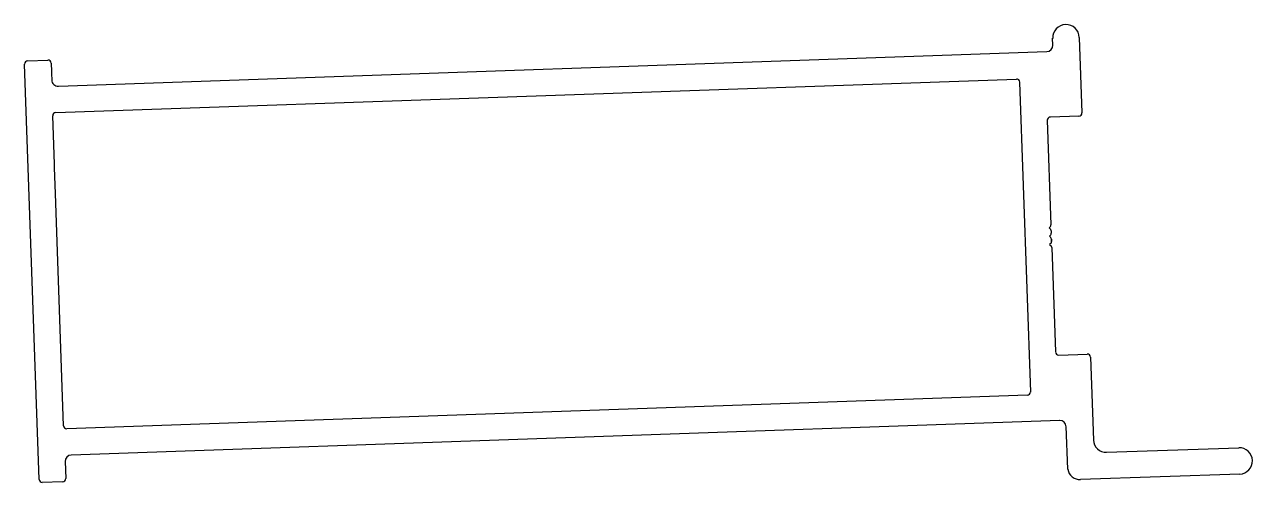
# Model space of a CAD drawing. Extents: x -69 to 79, y 10 to 65.
import ezdxf

# ---------------------------------------------------------------- set-up
doc = ezdxf.new("R2010")
doc.units = 0
doc.layers.add('1', color=7, linetype='CONTINUOUS')

msp = doc.modelspace()

# ---------------------------------------------------------------- linework, layer by layer
at = {"layer": '1', "linetype": 'CONTINUOUS'}
for p, q in [((57.93, 63.56), (58.25, 54.49)), ((54.75, 62.64), (54.72, 63.45)), ((-68.67, 60.74), (-66.22, 60.83)), ((-64.97, 57.69), (54.02, 61.85)), ((-67.29, 10.34), (-69.04, 60.35)), ((-65.83, 60.46), (-65.79, 59.44)), ((-65.79, 59.44), (-65.78, 58.94)), ((-65.78, 58.94), (-65.77, 58.68)), ((-65.77, 58.68), (-65.76, 58.56)), ((-65.76, 58.56), (-65.76, 58.49)), ((-65.76, 58.49), (-65.76, 58.46)), ((-65.76, 58.46), (-65.76, 58.44)), ((-65.76, 58.44), (-65.76, 58.43)), ((-65.27, 54.51), (50.35, 58.54)), ((50.75, 58.18), (52.05, 20.86)), ((-65.44, 48.28), (-65.64, 54.11)), ((54.08, 53.58), (54.52, 40.98)), ((57.88, 54.09), (54.45, 53.97)), ((-65.44, 48.23), (-65.44, 48.28)), ((-65.43, 48.18), (-65.44, 48.23)), ((-65.42, 47.84), (-65.43, 48.18)), ((-65.43, 48.18), (-65.43, 48.18)), ((-65.43, 48.18), (-65.43, 48.18)), ((-65.32, 44.78), (-65.42, 47.84)), ((-64.34, 16.8), (-65.32, 44.78)), ((54.46, 40.8), (54.29, 40.62)), ((54.29, 40.61), (54.47, 40.45)), ((54.55, 40.27), (54.56, 39.98)), ((54.49, 39.8), (54.33, 39.62)), ((54.33, 39.61), (54.5, 39.45)), ((54.53, 38.8), (54.36, 38.62)), ((54.36, 38.61), (54.54, 38.45)), ((54.58, 39.27), (54.59, 38.98)), ((54.59, 38.98), (54.58, 39.27)), ((54.58, 39.27), (54.59, 38.98)), ((54.62, 38.27), (54.62, 38.27)), ((54.62, 38.27), (55.06, 25.68)), ((55.45, 25.31), (58.88, 25.43)), ((59.27, 25.07), (59.62, 15.06)), ((51.68, 20.47), (-63.94, 16.43)), ((55.57, 17.43), (-63.42, 13.27)), ((56.54, 11.56), (56.36, 16.69)), ((61.2, 13.6), (77.13, 14.15)), ((-64.15, 12.48), (-64.08, 10.45)), ((77.24, 10.98), (58.09, 10.31)), ((-64.45, 10.06), (-66.9, 9.97))]:
    msp.add_line(p, q, dxfattribs=at)
for centre, radius, start, end in [((56.33, 63.5), 1.6, 92, 182), ((56.33, 63.5), 1.6, 2, 92), ((53.99, 62.61), 0.762, 272, 2), ((-68.66, 60.36), 0.381, 92, 182), ((-66.21, 60.45), 0.381, 2, 92), ((-65, 58.45), 0.762, 182, 272), ((50.37, 58.16), 0.381, 2, 92), ((-65.26, 54.13), 0.381, 92, 182), ((54.46, 53.59), 0.381, 92, 182), ((57.87, 54.47), 0.381, 272, 2), ((54.3, 40.62), 0.008, 137, 227), ((54.27, 40.97), 0.25, 317, 2), ((54.3, 40.26), 0.25, 2, 47), ((54.31, 39.97), 0.25, 317, 2), ((54.33, 39.62), 0.008, 137, 227), ((54.37, 38.62), 0.008, 137, 227), ((54.33, 39.26), 0.25, 2, 47), ((54.34, 38.97), 0.25, 317, 2), ((54.37, 38.27), 0.25, 2, 47), ((55.44, 25.69), 0.381, 182, 272), ((58.89, 25.05), 0.381, 2, 92), ((51.67, 20.85), 0.381, 272, 2), ((-63.96, 16.81), 0.381, 182, 272), ((55.59, 16.66), 0.762, 2, 92), ((61.15, 15.12), 1.52, 182, 272), ((77.18, 12.56), 1.59, 2, 92), ((-63.39, 12.51), 0.762, 92, 182), ((77.18, 12.56), 1.59, 272, 2), ((-64.46, 10.44), 0.381, 272, 2), ((58.03, 11.83), 1.52, 190.2498, 272), ((-66.91, 10.35), 0.381, 182, 272)]:
    msp.add_arc(centre, radius, start, end, dxfattribs=at)

doc.saveas('drawing.dxf')
